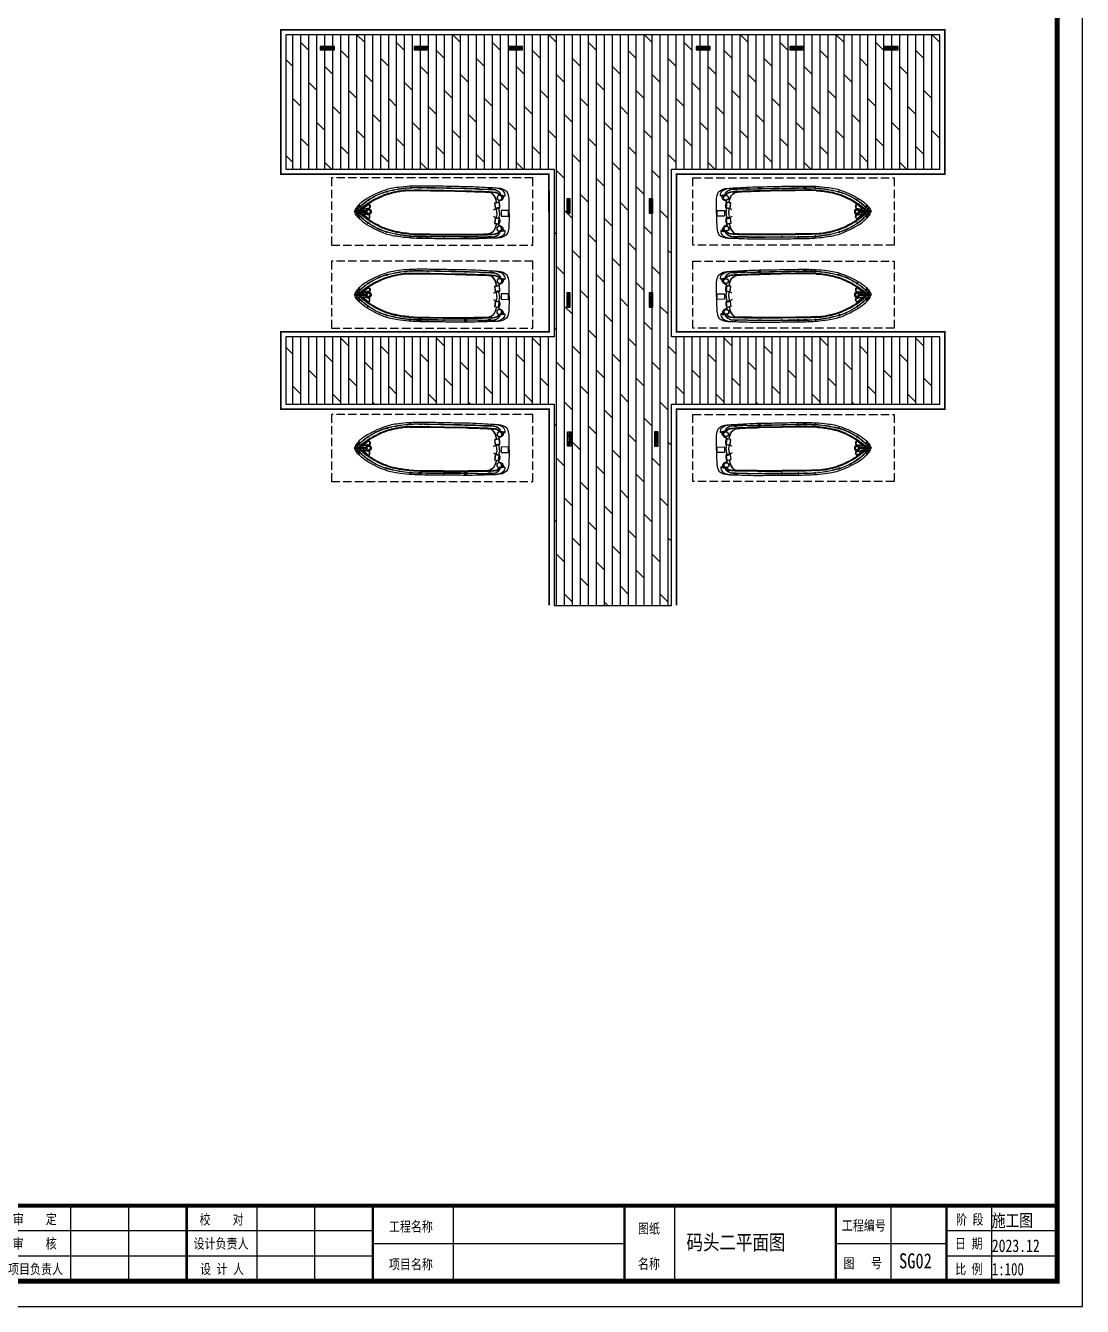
# Model space of a CAD drawing. Extents: x 140753 to 369320, y 91222 to 396627.
# Drawn here: x 275615 to 307115, y 237008 to 275173 of the extents above; entities that cross this region are included whole.
import ezdxf

# ---------------------------------------------------------------- set-up
doc = ezdxf.new("R2010")
doc.units = 0
doc.header["$LTSCALE"] = 1000
doc.linetypes.add('-6_350_HOLE$0$DASH', pattern=[0.35, 0.25, -0.1])
doc.layers.add('00标注文字', color=2, linetype='Continuous', lineweight=15)
for name, color, linetype in [('DIM_SYMB', 3, 'Continuous'), ('furniture', 6, 'Continuous'), ('栏杆', 6, 'Continuous')]:
    doc.layers.add(name, color=color, linetype=linetype)
doc.styles.add('-宋体', font='', dxfattribs={"width": 0.8})
doc.styles.add('_TCH_DIM', font='SIMPLEX.shx', dxfattribs={"width": 0.7, "bigfont": 'GBCBIG.shx'})
doc.styles.get("Standard").update_dxf_attribs({"font": ''})
doc.styles.add('图框', font='')
doc.styles.add('黑体', font='simhei.ttf', dxfattribs={"width": 0.8})
doc.styles.get('-宋体').set_extended_font_data('SimSun')
doc.styles.get('Standard').set_extended_font_data('SimSun')
doc.styles.get('图框').set_extended_font_data('SimSun')

# ---------------------------------------------------------------- blocks, each defined once
blk = doc.blocks.new('游艇码头系船柱')
at = {"layer": 'DIM_SYMB'}
for p, q in [((0.04, 0.1), (0.045, 0.1)), ((0.04, 0.05), (0.045, 0.05)), ((0.045, 0.1), (0.045, 0.05)), ((0.045, 0.095), (0.096, 0.095)), ((0.045, 0.055), (0.096, 0.055)), ((0.15, 0.11), (0.19, 0.11)), ((0.15, 0.04), (0.19, 0.04)), ((0.43, 0.095), (0.18, 0.095)), ((0.43, 0.055), (0.18, 0.055)), ((0.46, 0.11), (0.42, 0.11)), ((0.46, 0.04), (0.42, 0.04)), ((0.565, 0.095), (0.514, 0.095)), ((0.565, 0.055), (0.514, 0.055)), ((0.57, 0.1), (0.565, 0.1)), ((0.565, 0.1), (0.565, 0.05)), ((0.57, 0.05), (0.565, 0.05))]:
    blk.add_line(p, q, dxfattribs=at)
blk.add_lwpolyline([(0, 0.15), (0.61, 0.15), (0.61, 0), (0, 0)], close=True, dxfattribs=at)
for centre, radius in [((0.13, 0.075), 0.04), ((0.13, 0.075), 0.035), ((0.48, 0.075), 0.04), ((0.48, 0.075), 0.035)]:
    blk.add_circle(centre, radius, dxfattribs=at)
for centre, radius, start, end in [((0.046, 0.075), 0.0256, 102.6804, 257.3196), ((0.151, 0.075), 0.035, 325.1501, 34.8499), ((0.19, 0.075), 0.035, 34.8499, 90), ((0.19, 0.075), 0.035, 270, 325.1501), ((0.42, 0.075), 0.035, 90, 145.1501), ((0.42, 0.075), 0.035, 214.8499, 270), ((0.459, 0.075), 0.035, 145.1501, 214.8499), ((0.564, 0.075), 0.0256, 282.6804, 77.3196)]:
    blk.add_arc(centre, radius, start, end, dxfattribs=at)
blk = doc.blocks.new('*U184')
at = {"layer": '00标注文字', "xscale": -693.1336901761795, "yscale": 693.1336901761795, "zscale": 693.1336901761795}
blk.add_blockref('游艇码头系船柱', (211, -52), dxfattribs=at)
blk = doc.blocks.new('*U185')
at = {"layer": '栏杆', "color": 0, "linetype": 'ByBlock', "lineweight": -2, "transparency": 16777216}
for p in [(0, 0), (2800, 0)]:
    blk.add_blockref('*U184', p, dxfattribs=at)
blk = doc.blocks.new('*U190')
at = {"layer": '00标注文字', "xscale": -693.1336901761795, "yscale": 693.1336901761795, "zscale": 693.1336901761795}
blk.add_blockref('游艇码头系船柱', (211, -52), dxfattribs=at)
blk = doc.blocks.new('*U191')
at = {"layer": '栏杆', "color": 0, "linetype": 'ByBlock', "lineweight": -2, "transparency": 16777216}
for p in [(0, 0), (2800, 0)]:
    blk.add_blockref('*U190', p, dxfattribs=at)
blk = doc.blocks.new('A$C8620f102')
for p, q in [((1.268, 1.921), (1.262, 1.909)), ((3.833, 1.921), (3.84, 1.909))]:
    blk.add_line(p, q)
for points in [[(2.551, 1.341, -0.01736), (1.42, 1.368, -0.12634), (0.887, 1.52, -0.172899), (0.62, 2.207, -0.013884), (0.596, 2.82, -0.008973), (0.555, 3.695, -0.01509), (0.528, 4.697, 0.002245), (0.518, 6.241, -0.003342), (0.514, 7.955, -0.016984), (0.549, 9.103, -0.024546), (0.644, 9.964, -0.067942), (0.894, 11.047, -0.033948), (1.197, 11.753, -0.022001), (1.533, 12.382, -0.042872), (1.956, 12.94, -0.059514), (2.26, 13.208, -0.046364), (2.433, 13.309, -0.104882), (2.551, 13.341, -0.104882)], [(0.682, 3.757, 0.006425), (0.669, 4.701, 0.002217), (0.659, 6.243, -0.003368), (0.649, 7.97, -0.024633), (0.668, 9.058, -0.015037), (0.757, 9.773, -0.025439), (0.825, 10.169, -0.013843), (1.017, 10.982, -0.040266), (1.317, 11.705, -0.016729), (1.689, 12.335, -0.029739), (2.166, 12.908, 0.01525), (2.423, 13.147, -0.132389), (2.478, 13.181, -0.028442), (2.502, 13.188, -0.028442)], [(0.695, 3.757, 0.006424), (0.683, 4.702, 0.002217), (0.672, 6.243, -0.003368), (0.662, 7.97, -0.024633), (0.682, 9.057, -0.015038), (0.77, 9.771, -0.025461), (0.838, 10.166, -0.013839), (1.03, 10.978, -0.040238), (1.329, 11.698, -0.016715), (1.701, 12.327, -0.029693), (2.176, 12.898, 0.015234), (2.433, 13.137, -0.134036), (2.482, 13.168, -0.024879), (2.502, 13.174, -0.024879)], [(0.842, 9.12, -0.031596), (0.907, 9.752, -0.004928), (0.985, 10.169, -0.02844), (1.18, 10.88, -0.042875), (1.475, 11.56, -0.035347), (1.839, 12.205, -0.024093), (2.247, 12.759, -0.079837), (2.502, 13.025)], [(0.855, 9.119, -0.031592), (0.92, 9.75, -0.004926), (0.999, 10.166, -0.028436), (1.193, 10.875, -0.042895), (1.487, 11.554, -0.035363), (1.851, 12.197, -0.024111), (2.258, 12.751, -0.077658), (2.502, 13.008, -0.077658)], [(0.869, 9.119, -0.031588), (0.934, 9.748, -0.004924), (1.012, 10.163, -0.028433), (1.207, 10.871, -0.042917), (1.499, 11.548, -0.035379), (1.862, 12.19, -0.02413), (2.269, 12.742, -0.075408), (2.502, 12.99, -0.075408)], [(2.551, 1.341, 0.01736), (3.681, 1.368, 0.12634), (4.214, 1.52, 0.172899), (4.481, 2.207, 0.013884), (4.505, 2.82, 0.008973), (4.546, 3.695, 0.01509), (4.573, 4.697, -0.002245), (4.583, 6.241, 0.003342), (4.587, 7.955, 0.016984), (4.552, 9.103, 0.024546), (4.457, 9.964, 0.067942), (4.207, 11.047, 0.033948), (3.904, 11.753, 0.022001), (3.568, 12.382, 0.042872), (3.145, 12.94, 0.059514), (2.841, 13.208, 0.046364), (2.668, 13.309, 0.104882), (2.551, 13.341, 0.104882)], [(4.42, 3.757, -0.006425), (4.432, 4.701, -0.002217), (4.442, 6.243, 0.003368), (4.453, 7.97, 0.024633), (4.433, 9.058, 0.015037), (4.344, 9.773, 0.025439), (4.276, 10.169, 0.013843), (4.084, 10.982, 0.040266), (3.784, 11.705, 0.016729), (3.412, 12.335, 0.029739), (2.935, 12.908, -0.01525), (2.678, 13.147, 0.132389), (2.623, 13.181, 0.028442), (2.599, 13.188, 0.028442)], [(4.406, 3.757, -0.006424), (4.418, 4.702, -0.002217), (4.429, 6.243, 0.003368), (4.439, 7.97, 0.024633), (4.419, 9.057, 0.015038), (4.331, 9.771, 0.025461), (4.263, 10.166, 0.013839), (4.071, 10.978, 0.040238), (3.772, 11.698, 0.016715), (3.4, 12.327, 0.029693), (2.925, 12.898, -0.015234), (2.668, 13.137, 0.134036), (2.619, 13.168, 0.024879), (2.599, 13.174, 0.024879)], [(4.259, 9.12, 0.031596), (4.194, 9.752, 0.004928), (4.116, 10.169, 0.02844), (3.921, 10.88, 0.042875), (3.626, 11.56, 0.035347), (3.262, 12.205, 0.024093), (2.854, 12.759, 0.079837), (2.599, 13.025)], [(4.246, 9.119, 0.031592), (4.181, 9.75, 0.004926), (4.103, 10.166, 0.028436), (3.908, 10.875, 0.042895), (3.614, 11.554, 0.035363), (3.25, 12.197, 0.024111), (2.843, 12.751, 0.077658), (2.599, 13.008, 0.077658)], [(4.232, 9.119, 0.031588), (4.167, 9.748, 0.004924), (4.089, 10.163, 0.028433), (3.895, 10.871, 0.042917), (3.602, 11.548, 0.035379), (3.239, 12.19, 0.02413), (2.832, 12.742, 0.075408), (2.599, 12.99, 0.075408)], [(0.897, 9.118, -0.031581), (0.961, 9.743, -0.00492), (1.039, 10.157, -0.028426), (1.233, 10.862, -0.042959), (1.524, 11.536, -0.035411), (1.885, 12.175, -0.028829), (2.227, 12.638, -0.092336), (2.502, 12.86, -0.080328)], [(2.093, 12.151), (2.204, 12.143, 0.382221), (2.306, 12.207), (2.389, 12.629, 0.786544), (2.329, 12.677), (2.011, 12.339, 0.616464), (2.093, 12.151, 3.844907)], [(4.204, 9.118, 0.031581), (4.14, 9.743, 0.00492), (4.062, 10.157, 0.028426), (3.868, 10.862, 0.042959), (3.577, 11.536, 0.035411), (3.216, 12.175, 0.028829), (2.874, 12.638, 0.092336), (2.599, 12.86, 0.080328)], [(3.008, 12.151), (2.897, 12.143, -0.382221), (2.795, 12.207), (2.712, 12.629, -0.786544), (2.772, 12.677), (3.09, 12.339, -0.616464), (3.008, 12.151, -3.844907)], [(0.842, 9.12), (0.822, 8.712), (0.812, 8.241), (0.817, 7.472), (0.817, 6.417), (0.837, 4.724, -0.002601), (0.857, 3.805, 0.004411), (0.873, 3.024, 0.013009), (0.91, 2.487, 0.113396), (1.012, 2.2, 0.146005), (1.152, 2.079, 1.595219)], [(0.855, 9.119), (0.836, 8.712), (0.826, 8.241), (0.831, 7.472), (0.831, 6.417), (0.851, 4.724, -0.002601), (0.871, 3.805, 0.004411), (0.887, 3.024, 0.013003), (0.923, 2.488, 0.113337), (1.023, 2.207, 0.144821), (1.155, 2.093, 0.138987)], [(0.869, 9.119), (0.85, 8.711), (0.84, 8.24), (0.845, 7.472), (0.845, 6.417), (0.864, 4.725, -0.002601), (0.885, 3.806, 0.00441), (0.901, 3.025, 0.012997), (0.937, 2.49, 0.113276), (1.035, 2.215, 0.142458), (1.159, 2.106, 0.142458)], [(0.897, 9.117), (0.877, 8.711), (0.868, 8.24), (0.873, 7.472), (0.873, 6.417), (0.892, 4.725, -0.002601), (0.912, 3.806, 0.00441), (0.929, 3.026, 0.002867), (0.934, 2.908, 0.002867)], [(4.232, 9.119), (4.251, 8.711), (4.261, 8.24), (4.256, 7.472), (4.256, 6.417), (4.237, 4.725, 0.002601), (4.217, 3.806, -0.00441), (4.2, 3.025, -0.012997), (4.164, 2.49, -0.113276), (4.066, 2.215, -0.142458), (3.942, 2.106, -0.142458)], [(4.246, 9.119), (4.265, 8.712), (4.275, 8.241), (4.27, 7.472), (4.27, 6.417), (4.25, 4.724, 0.002601), (4.23, 3.805, -0.004411), (4.214, 3.024, -0.013003), (4.178, 2.488, -0.113337), (4.078, 2.207, -0.144821), (3.946, 2.093, -0.138987)], [(4.259, 9.12), (4.279, 8.712), (4.289, 8.241), (4.284, 7.472), (4.284, 6.417), (4.264, 4.724, 0.002601), (4.244, 3.805, -0.004411), (4.228, 3.024, -0.013009), (4.191, 2.487, -0.113396), (4.089, 2.2, -0.146005), (3.949, 2.079, -1.595219)], [(4.204, 9.117), (4.224, 8.711), (4.233, 8.24), (4.228, 7.472), (4.228, 6.417), (4.209, 4.725, 0.002601), (4.189, 3.806, -0.00441), (4.172, 3.026, -0.002867), (4.167, 2.908, -0.002867)], [(0.682, 3.757, -0.002942), (0.692, 3.07, 0.002013), (0.701, 2.633, 0.130442), (0.778, 2.321, 0.261246), (1.143, 2.01, 0.209197)], [(0.695, 3.757, -0.002941), (0.705, 3.07, 0.002014), (0.715, 2.633, 0.130992), (0.791, 2.327, 0.261832), (1.146, 2.024, 0.261832)], [(1.73, 2.337, -0.043334), (1.415, 2.417, -0.18333), (0.998, 2.737, -0.123985), (0.911, 3.114, 0.015377), (0.892, 3.387)], [(1.727, 2.323, -0.043195), (1.41, 2.404, -0.183415), (0.986, 2.73, -0.094511), (0.901, 3.02)], [(3.371, 2.337, 0.043334), (3.687, 2.417, 0.18333), (4.103, 2.737, 0.123985), (4.19, 3.114, -0.015377), (4.209, 3.387)], [(3.374, 2.323, 0.043195), (3.691, 2.404, 0.183415), (4.115, 2.73, 0.094511), (4.2, 3.02)], [(4.406, 3.757, 0.002941), (4.396, 3.07, -0.002014), (4.386, 2.633, -0.130992), (4.31, 2.327, -0.261832), (3.955, 2.024, -0.261832)], [(4.42, 3.757, 0.002942), (4.41, 3.07, -0.002013), (4.4, 2.633, -0.130442), (4.323, 2.321, -0.261246), (3.958, 2.01, -0.209197)], [(1.205, 1.672, -0.164393), (0.99, 1.699, -0.188684), (0.742, 1.936, -0.10758), (0.602, 2.549)], [(3.896, 1.672, 0.164393), (4.111, 1.699, 0.188684), (4.359, 1.936, 0.10758), (4.499, 2.549)]]:
    blk.add_lwpolyline(points, format="xyb")
for points in [[(2.502, 12.456), (2.502, 13.3)], [(2.502, 13.3), (2.502, 12.45)], [(2.599, 13.3), (2.599, 12.45)], [(2.599, 12.456), (2.599, 13.3)], [(0.643, 8.368), (0.619, 8.368), (0.619, 8.105), (0.645, 8.105)], [(0.659, 8.105), (0.677, 8.105), (0.677, 8.368), (0.657, 8.368)], [(4.442, 8.105), (4.424, 8.105), (4.424, 8.368), (4.444, 8.368)], [(4.458, 8.368), (4.482, 8.368), (4.482, 8.105), (4.456, 8.105)], [(0.669, 4.823), (0.651, 4.823), (0.651, 4.571), (0.672, 4.571)], [(0.686, 4.571), (0.7, 4.571), (0.7, 4.823), (0.682, 4.823)], [(4.415, 4.571), (4.401, 4.571), (4.401, 4.823), (4.419, 4.823)], [(4.432, 4.823), (4.45, 4.823), (4.45, 4.571), (4.429, 4.571)], [(0.693, 2.976), (0.668, 2.976), (0.668, 2.721), (0.699, 2.721)], [(0.712, 2.721), (0.722, 2.721), (0.722, 2.976), (0.707, 2.976)], [(4.389, 2.721), (4.379, 2.721), (4.379, 2.976), (4.394, 2.976)], [(4.408, 2.976), (4.433, 2.976), (4.433, 2.721), (4.402, 2.721)]]:
    blk.add_lwpolyline(points)
for points in [[(2.095, 12.185), (2.208, 12.177, 0.383069), (2.273, 12.216), (2.356, 12.642, 0.853636), (2.351, 12.65), (2.037, 12.316, 0.613527)], [(3.006, 12.185), (2.893, 12.177, -0.383069), (2.828, 12.216), (2.745, 12.642, -0.853636), (2.75, 12.65), (3.064, 12.316, -0.613527)]]:
    blk.add_lwpolyline(points, format="xyb", close=True)
for points in [[(2.125, 2.097), (2.184, 2.415), (1.757, 2.461), (1.687, 2.14)], [(2.113, 2.112), (2.168, 2.403), (1.768, 2.446), (1.703, 2.153)], [(2.976, 2.097), (2.917, 2.415), (3.344, 2.461), (3.414, 2.14)], [(2.988, 2.112), (2.933, 2.403), (3.333, 2.446), (3.398, 2.153)], [(2.333, 1.403), (2.333, 1.961), (2.768, 1.961), (2.768, 1.403)]]:
    blk.add_lwpolyline(points, close=True)
for centre, radius in [((2.154, 12.993), 0.0564), ((2.313, 13.148), 0.0628), ((2.788, 13.148), 0.0628), ((2.947, 12.993), 0.0564), ((2.537, 12.256), 0.139), ((2.564, 12.256), 0.139), ((1.354, 2.097), 0.196), ((1.354, 2.097), 0.182), ((3.747, 2.097), 0.196), ((3.747, 2.097), 0.182)]:
    blk.add_circle(centre, radius)
for centre, radius, start, end in [((2.551, 13.234), 0.0821, 53.90736, 126.09264), ((2.551, 13.234), 0.0821, 53.90736, 126.09264), ((1.663, 12.276), 0.0427, 70.23043, 225.37248), ((1.663, 12.276), 0.0427, 244.01024, 51.59266), ((2.537, 12.256), 0.204, 99.88397, 72.33353), ((2.564, 12.256), 0.204, 107.66647, 80.11603), ((3.438, 12.276), 0.0427, 128.40734, 295.98976), ((3.438, 12.276), 0.0427, 314.62752, 109.76957), ((0.986, 10.846), 0.0427, 81.61585, 249.71152), ((0.986, 10.846), 0.0427, 268.34658, 62.98079), ((4.115, 10.846), 0.0427, 117.01921, 271.65342), ((4.115, 10.846), 0.0427, 290.28848, 98.38415), ((0.667, 8.989), 0.0427, 91.31956, 261.72615), ((0.667, 8.989), 0.0427, 280.38504, 72.66067), ((4.434, 8.989), 0.0427, 107.33933, 259.61496), ((4.434, 8.989), 0.0427, 278.27385, 88.68044), ((0.652, 7.675), 0.0427, 95.0301, 265.12922), ((0.652, 7.675), 0.0427, 283.78939, 76.36993), ((4.449, 7.675), 0.0427, 103.63007, 256.21061), ((4.449, 7.675), 0.0427, 274.87078, 84.9699), ((4.439, 6.391), 0.0427, 101.222, 257.47113), ((4.439, 6.391), 0.0427, 276.09534, 82.5978), ((1.773, 1.953), 0.633, 165.99567, 206.33128), ((1.354, 2.097), 0.238, 225.77259, 10.67419), ((1.354, 2.097), 0.21, 243.7243, 10.67419), ((3.747, 2.097), 0.238, 169.32581, 314.22741), ((3.747, 2.097), 0.21, 169.32581, 296.2757), ((3.328, 1.953), 0.633, 333.66872, 14.00433), ((1.816, 1.84), 0.633, 172.12538, 195.35791), ((3.285, 1.84), 0.633, 344.64209, 7.87462)]:
    blk.add_arc(centre, radius, start, end)
for points in [[(2.551, 2.09), (2.435, 2.096), (2.358, 2.113), (2.259, 2.137), (2.176, 2.105), (1.995, 2.067), (1.801, 2.095), (1.703, 2.137), (1.639, 2.146), (1.547, 2.133)], [(2.285, 2.551), (2.245, 2.458), (2.204, 2.333), (2.16, 2.098)], [(2.551, 2.09), (2.666, 2.096), (2.743, 2.113), (2.842, 2.137), (2.925, 2.105), (3.106, 2.067), (3.3, 2.095), (3.399, 2.137), (3.462, 2.146), (3.554, 2.133)], [(2.792, 2.551), (2.856, 2.458), (2.897, 2.333), (2.941, 2.098)], [(1.532, 1.939), (1.472, 1.874), (1.333, 1.805), (1.252, 1.781), (1.213, 1.726), (1.205, 1.672)], [(3.569, 1.939), (3.629, 1.874), (3.768, 1.805), (3.849, 1.781), (3.888, 1.726), (3.896, 1.672)]]:
    blk.add_spline(points, degree=3)
for points in [[(2.551, 2.297), (2.512, 2.298), (2.446, 2.299), (2.351, 2.319), (2.271, 2.356), (2.221, 2.334), (2.203, 2.325)], [(2.551, 2.297), (2.589, 2.298), (2.655, 2.299), (2.75, 2.319), (2.83, 2.356), (2.88, 2.334), (2.898, 2.325)]]:
    blk.add_open_spline(points, degree=3, knots=[0, 0, 0, 0, 0.00840925, 0.01405459, 0.02148076, 0.02583256, 0.02583256, 0.02583256, 0.02583256])
blk = doc.blocks.new('$TITLEBLK$00000187')
h = blk.add_hatch(color=140)
h.dxf.hatch_style = 1
h.paths.add_polyline_path([(-294.3, 4.5, 0.294083), (-290.89, 4.48, -0.363756), (-284.97, 3.96, 1.450144)])
h.paths.add_polyline_path([(-289.53, 10.8), (-286.23, 5.12, 0.101723), (-288.23, 5.58), (-289.84, 8.66), (-292.52, 4.26, -0.081837), (-293.64, 4.38)], flags=16)
h = blk.add_hatch(color=174)
h.paths.add_polyline_path([(-285.05, 3.78, 0.296692), (-289.05, 4.29, -0.04264), (-291.3, 3.4, -0.209747), (-293.92, 3.62, 0.179915), (-291.3, 1.33, 0.169783), (-289.28, 1.97, -0.05744), (-287.69, 2.74, -0.214092), (-285.77, 2.71, 0.064571)])
h.paths.add_polyline_path([(-288.71, 3.03, -0.084014), (-290.89, 2.08, -0.271733), (-292.96, 2.61, 0.071966), (-291.58, 2.64, 0.098278), (-289.75, 3.23, -0.072406), (-288.51, 3.9, -0.088156), (-286.96, 4.07, -0.181988), (-285.56, 3.48, 0.206106)], flags=16)
blk.add_hatch(color=174).paths.add_polyline_path([(-286.08, 2.39, 0.189728), (-288.25, 1.81, -0.126537), (-290.52, 1.1, 0.245013)])
for p, q in [((-196, 0), (-196, 15)), ((-184.5, 0), (-184.5, 15)), ((-159, 0), (-159, 15)), ((-147.5, 0), (-147.5, 15)), ((-120, 0), (-120, 15)), ((-76, 0), (-76, 15)), ((-33, 0), (-33, 15)), ((-13, 0), (-13, 15)), ((0, 0), (0, 15)), ((-136, 10), (-210, 10)), ((0, 10), (-22, 10)), ((-136, 7.5), (-86, 7.5)), ((-44, 7.5), (-22, 7.5)), ((-136, 5), (-210, 5)), ((0, 5), (-22, 5))]:
    blk.add_line(p, q)
for points, const_width in [([(-297.54, 0), (-297.54, 15), (0, 15)], 0.8), ([(-210, 0), (-210, 15)], 0.5), ([(-173, 0), (-173, 15)], 0.5), ([(-136, 0), (-136, 15)], 0.5), ([(-86, 0), (-86, 15)], 0.5), ([(-44, 0), (-44, 15)], 0.5), ([(-22, 0), (-22, 15)], 0.5)]:
    blk.add_lwpolyline(points, dxfattribs=dict(const_width=const_width))
for points in [[(-294.3, 4.5, 0.294083), (-290.89, 4.48, -0.363756), (-284.97, 3.96, 1.450144)], [(-293.64, 4.38), (-289.53, 10.8), (-286.23, 5.12, 0.101723), (-288.23, 5.58), (-289.84, 8.66), (-292.52, 4.26, -0.081837)]]:
    blk.add_lwpolyline(points, format="xyb", close=True)
for points in [[(-293.92, 3.62, 0.209747), (-291.3, 3.4, 0.04264), (-289.05, 4.29, -0.296692), (-285.05, 3.78)], [(-292.96, 2.61, 0.071966), (-291.58, 2.64, 0.098278), (-289.75, 3.23, -0.072406), (-288.51, 3.9, -0.088156), (-286.96, 4.07, -0.181988), (-285.56, 3.48, 0.206106), (-288.71, 3.03, -0.084014), (-290.89, 2.08, -0.271733), (-292.96, 2.61)], [(-291.3, 1.33, 0.169783), (-289.28, 1.97, -0.05744), (-287.69, 2.74, -0.214092), (-285.77, 2.71, -0.214092)], [(-290.52, 1.1, 0.126537), (-288.25, 1.81, -0.189728), (-286.08, 2.39, -0.189728)]]:
    blk.add_lwpolyline(points, format="xyb")
for start, end in [(208.4706, 249.2676), (318.8384, 333.6165), (258.5751, 313.6432)]:
    blk.add_arc((-289.53, 6), 5, start, end)
at = {"style": '图框'}
for s, height, width, p in [('审    定', 2, 0.8, (-207.53, 11.34)), ('校    对', 2, 0.8, (-170.43, 11.27)), ('阶 段', 2, 0.8, (-20.12, 11.27)), ('苏州伯利恒水上设施工程有限公司', 4, 0.8, (-282.06, 6.56)), ('工程名称', 2, 0.8, (-132.8, 9.86)), ('图纸', 2, 0.8, (-83.31, 9.46)), ('工程编号', 2, 0.8, (-42.79, 10.08)), ('审    核', 2, 0.8, (-207.55, 6.48)), ('设计负责人', 2, 0.8, (-171.62, 6.48)), ('日 期', 2, 0.8, (-20.31, 6.48)), ('SuZhou Bethlehem Water Facilities Engineering Co.,Ltd ', 2.5, 0.75, (-282.06, 1.57)), ('项目负责人', 2, 0.8, (-208.49, 1.42)), ('设 计 人', 2, 0.8, (-170.33, 1.42)), ('项目名称', 2, 0.8, (-132.8, 2.36)), ('名称', 2, 0.8, (-83.31, 2.46)), ('图   号', 2, 0.8, (-42.46, 2.6)), ('比 例', 2, 0.8, (-20.27, 1.42))]:
    blk.add_text(s, height=height, dxfattribs=dict(at, width=width)).set_placement(p)
for tag, p in [('审定人', (-193.68, 10.95)), ('校对', (-155.51, 10.92)), ('审核人', (-193.68, 6.03)), ('设计负责人', (-158.64, 6.23)), ('项目负责人', (-195.69, 1.11)), ('设计人', (-156.48, 1.18))]:
    blk.add_attdef(tag, p, '', height=3)
for tag, p, height, style, width in [('工程名称', (-115.66, 9.53), 3, '-宋体', 0.8), ('阶段', (-12.96, 10.81), 2.5, '黑体', 0.8), ('图名', (-73.67, 6.22), 3, '-宋体', 0.8), ('日期', (-12.96, 5.8), 2.5, '黑体', 0.8), ('项目名称', (-115.65, 1.97), 3, '-宋体', 0.8), ('图号', (-31.44, 2.55), 3, '_TCH_DIM', 0.7), ('比例', (-12.96, 1.14), 2.5, '黑体', 0.8)]:
    blk.add_attdef(tag, p, '', height=height, dxfattribs=dict(style=style, width=width))
blk = doc.blocks.new('$TITLEBLK$00000095')
for p, q in [((-150, 20), (-150, 0)), ((-150, 20), (0, 20)), ((-125, 20), (-125, 0)), ((-100, 20), (-100, 0)), ((-75, 20), (-75, 0)), ((-75, 20), (-75, 0)), ((-50, 20), (-50, 0)), ((-25, 20), (-25, 0)), ((0, 20), (0, 0)), ((-150, 15), (-75, 15)), ((-75, 15), (0, 15)), ((-150, 10), (-75, 10)), ((-75, 10), (0, 10)), ((-150, 5), (-75, 5)), ((-75, 5), (0, 5))]:
    blk.add_line(p, q)
at = {"width": 0.8}
for s, p in [('建   筑', (-146.45, 15.65)), ('暖  通', (-70.35, 15.73)), ('结   构', (-146.45, 10.91)), ('给 排 水', (-71.03, 10.9)), ('电   气', (-146.45, 5.65)), ('工   艺', (-70.35, 6.13)), ('自   控', (-70.35, 1.24)), ('通   讯', (-146.45, 0.88))]:
    blk.add_text(s, height=3.509, dxfattribs=at).set_placement(p)
blk = doc.blocks.new('rgthtyjyuk')
blk.add_lwpolyline([(0, 0), (420, 0), (420, 297), (0, 297)], close=True)
at = {"const_width": 1}
blk.add_lwpolyline([(25, 5), (415, 5), (415, 292), (25, 292)], close=True, dxfattribs=at)
at = {"const_width": 0.8}
blk.add_lwpolyline([(415, 20), (25, 20)], dxfattribs=at)
at = {"rotation": 90}
blk.add_blockref('$TITLEBLK$00000095', (25, 292), dxfattribs=at)

msp = doc.modelspace()

# ---------------------------------------------------------------- hatches: boundary and pattern name
at = {"layer": '栏杆', "true_color": 0xcd6928, "transparency": 33554687}
h = msp.add_hatch(dxfattribs=at)
h.set_pattern_fill('DOLMIT', color=32, scale=300, angle=90)
h.set_pattern_definition([(90, (-113609.2, -54657.9), (-238.12262, 1e-14), []), (135, (-113609.2, -54657.9), (-476.2449, -476.2449), [336.7564, -673.512])])
h.paths.add_polyline_path([(283367.9, 274896.8), (283367.9, 270896.8), (291365.4, 270896.8), (291367.9, 265896.8), (283367.9, 265896.8), (283367.9, 263896.8), (291367.9, 263896.8), (291367.9, 257896.8), (294867.9, 257896.8), (294867.9, 263896.8), (302867.9, 263896.8), (302867.9, 265896.8), (294867.9, 265896.8), (294867.9, 270896.8), (302867.9, 270896.8), (302867.9, 274896.8)])

# ---------------------------------------------------------------- linework, layer by layer
at = {"color": 4, "const_width": 50}
msp.add_lwpolyline([(295017.9, 257899.7), (295017.9, 257899.7), (295017.9, 263746.8), (303017.9, 263746.8), (303017.9, 266046.8), (295017.9, 266046.8), (295017.9, 270746.8), (303017.9, 270746.8), (303017.9, 275046.8), (283217.9, 275046.8), (283217.9, 270746.8), (291215.5, 270746.8), (291217.9, 266046.8), (283217.9, 266046.8), (283217.9, 263746.8), (291217.9, 263746.8), (291217.9, 257902.2)], dxfattribs=at)
msp.add_lwpolyline([(283367.9, 274896.8), (283367.9, 270896.8), (291365.4, 270896.8), (291367.9, 265896.8), (283367.9, 265896.8), (283367.9, 263896.8), (291367.9, 263896.8), (291367.9, 257896.8), (294867.9, 257896.8), (294867.9, 263896.8), (302867.9, 263896.8), (302867.9, 265896.8), (294867.9, 265896.8), (294867.9, 270896.8), (302867.9, 270896.8), (302867.9, 274896.8)], close=True)
at = {"linetype": '-6_350_HOLE$0$DASH'}
for points in [[(284732.9, 270633.8), (284732.9, 268633.8), (290732.9, 268633.8), (290732.9, 270633.8)], [(301503, 270633.8), (301503, 268633.8), (295503, 268633.8), (295503, 270633.8)], [(284732.9, 268153.2), (284732.9, 266153.2), (290732.9, 266153.2), (290732.9, 268153.2)], [(301503, 268153.2), (301503, 266153.2), (295503, 266153.2), (295503, 268153.2)], [(284732.9, 263586.9), (284732.9, 261586.9), (290732.9, 261586.9), (290732.9, 263586.9)], [(301503, 263586.9), (301503, 261586.9), (295503, 261586.9), (295503, 263586.9)]]:
    msp.add_lwpolyline(points, close=True, dxfattribs=at)

# ---------------------------------------------------------------- block references
at = {"xscale": 150, "yscale": 150, "zscale": 150}
msp.add_blockref('rgthtyjyuk', (244114.9, 237008.2), dxfattribs=at)
ref = msp.add_blockref('$TITLEBLK$00000187', (306364.9, 237758.2), dxfattribs=dict(xscale=150, yscale=150, zscale=150))
ref.add_attrib('图名', '码头二平面图', (295314.9, 238691.9), dxfattribs={"color": 3, "height": 450, "style": '-宋体', "width": 0.8})
ref.add_attrib('图号', 'SG02', (301649.4, 238140.2), dxfattribs={"color": 3, "height": 450, "style": '黑体', "width": 0.8})
ref.add_attrib('日期', '2023.12', (304414.9, 238628.7), dxfattribs={"color": 3, "height": 375, "style": '黑体', "width": 0.8})
ref.add_attrib('阶段', '施工图', (304414.9, 239379.9), dxfattribs={"color": 3, "height": 375, "style": '黑体', "width": 0.8})
ref.add_attrib('比例', '1:100', (304414.9, 237929.9), dxfattribs={"color": 3, "height": 375, "style": '黑体', "width": 0.75})
at = {"layer": '00标注文字', "xscale": -693.1336901761795, "yscale": 693.1336901761795, "zscale": 693.1336901761795}
for p in [(284822.2, 274450.9), (287622.2, 274450.9), (290422.2, 274450.9), (296022.2, 274450.9), (298822.2, 274450.9), (301622.2, 274450.9)]:
    msp.add_blockref('游艇码头系船柱', p, dxfattribs=at)
at = {"layer": '00标注文字', "yscale": 693.1336901761795, "zscale": 693.1336901761795}
for p, xscale, rotation in [((291874, 262641), 693.1336901761795, 90.00000000000001), ((294361.9, 262641), -693.1336901761795, 270)]:
    msp.add_blockref('游艇码头系船柱', p, dxfattribs=dict(at, xscale=xscale, rotation=rotation))
at = {"layer": 'furniture'}
for p, xscale, yscale, zscale, rotation in [((290556.6, 270551.3), -384.0117213298578, 384.011721329858, 384.011721329858, 89.28554899144594), ((295679.3, 270551.3), 384.0117213298579, 384.0117213298579, 384.0117213298579, 270.714451008554), ((290556.6, 268070.7), -384.0117213298578, 384.0117213298579, 384.0117213298579, 89.28554899144594), ((295679.3, 268070.7), 384.0117213298578, 384.0117213298578, 384.0117213298578, 270.714451008554), ((290556.6, 263504.4), -384.0117213298577, 384.0117213298579, 384.0117213298579, 89.28554899144594), ((295679.3, 263504.4), 384.0117213298578, 384.0117213298578, 384.0117213298578, 270.714451008554)]:
    msp.add_blockref('A$C8620f102', p, dxfattribs=dict(at, xscale=xscale, yscale=yscale, zscale=zscale, rotation=rotation))
at = {"layer": '栏杆', "rotation": 270}
for name, p in [('*U191', (291796.2, 269798.5)), ('*U185', (294257.6, 269798.5))]:
    msp.add_blockref(name, p, dxfattribs=at)

doc.saveas('drawing.dxf')
